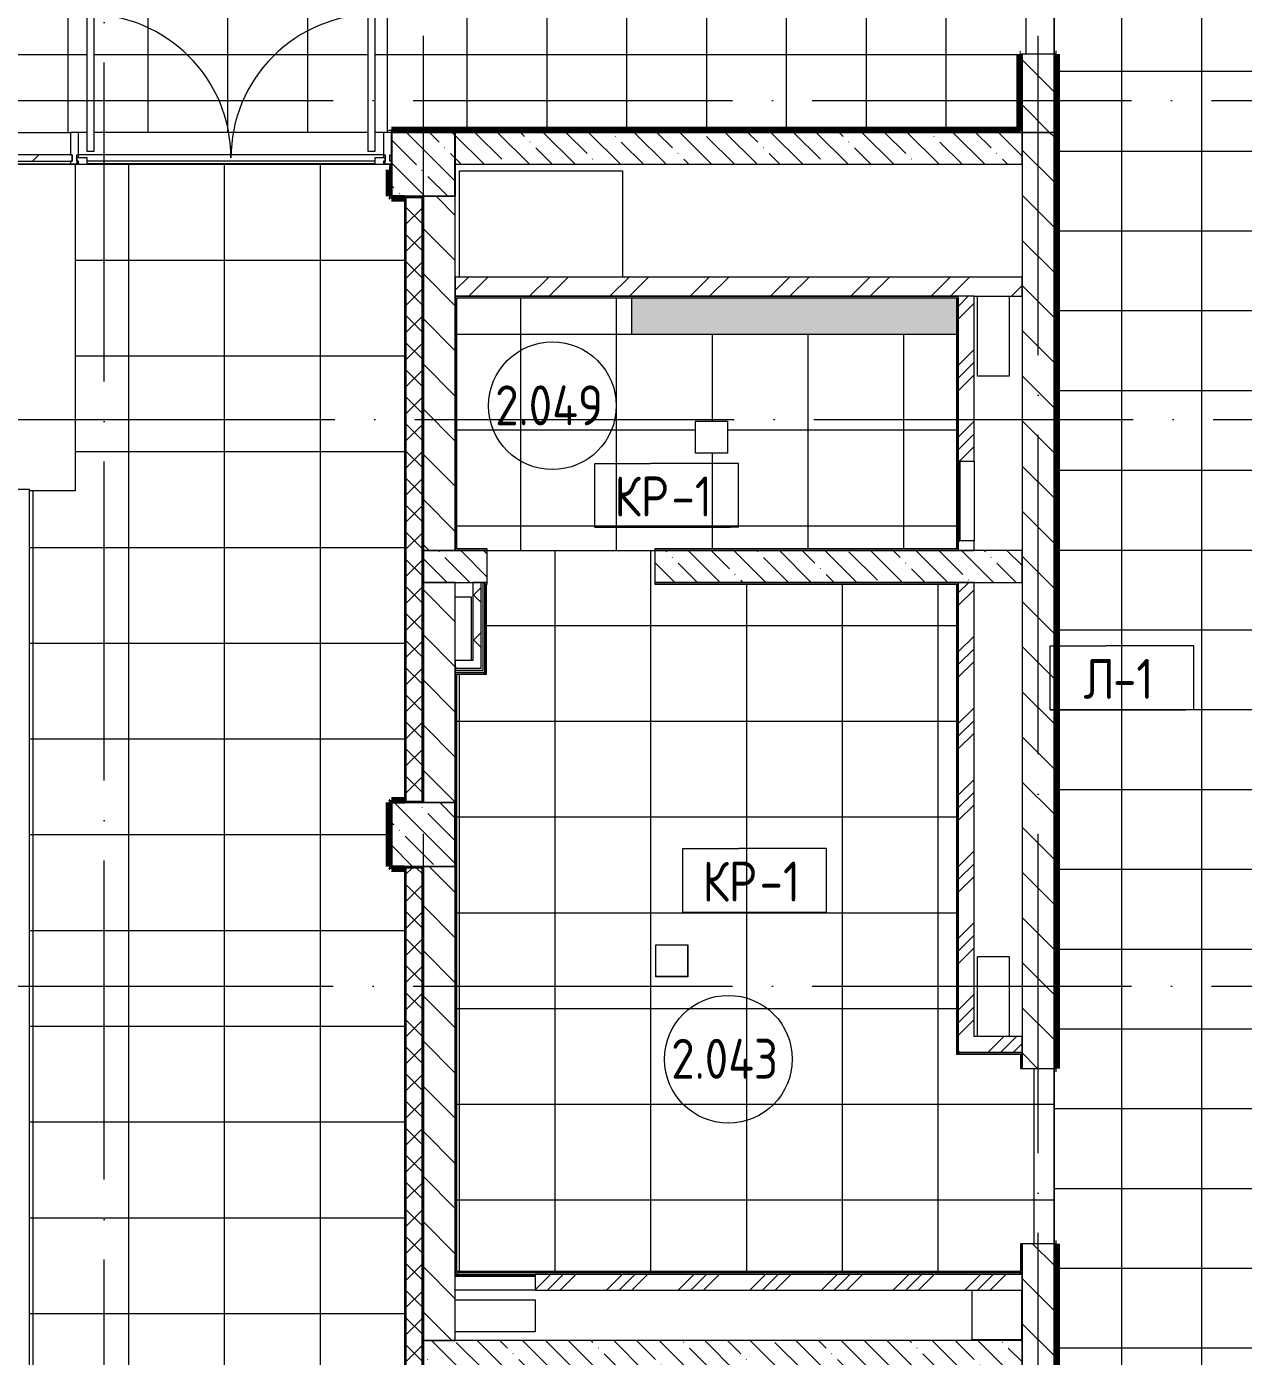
# Model space of a CAD drawing. Header units: millimetres. Extents: x 97 to 214665, y -4577 to 61202.
# Drawn here: x 191513 to 199134, y 37655 to 45988 of the extents above; entities that cross this region are included whole.
import ezdxf

# ---------------------------------------------------------------- set-up
doc = ezdxf.new("R2010")
doc.units = ezdxf.units.MM
doc.linetypes.add('ADSK_Линия сетки', pattern=[2500, 2000, -250, 0, -250])
for name, color, linetype, lineweight in [('A-AREA-____-IDEN', 2, 'Continuous', 20), ('A-DOOR-____-MCUT', 31, 'Continuous', 9), ('A-DOOR-____-OTLN', 31, 'Continuous', 9), ('A-FLOR-____-IDEN', 11, 'Continuous', 20), ('A-FLOR-____-OTLN', 192, 'Continuous', 9), ('A-FLOR-____-PATT', 8, 'Continuous', 9), ('A-GENM-____-MCUT', 13, 'Continuous', 9), ('A-GENM-____-OTLN', 13, 'Continuous', 9), ('A-GLAZ-____-MCUT', 151, 'Continuous', 9), ('A-GLAZ-____-OTLN', 151, 'Continuous', 9), ('A-GLAZ-CURT-MCUT', 52, 'Continuous', 9), ('A-GLAZ-CURT-OTLN', 52, 'Continuous', 9), ('A-GLAZ-CWMG-MCUT', 51, 'Continuous', 9), ('A-GLAZ-CWMG-OTLN', 51, 'Continuous', 9), ('A-ROOF-____-OTLN', 132, 'Continuous', 9), ('A-WALL-____-MCUT', 113, 'Continuous', 9), ('A-WALL-____-PATT', 111, 'Continuous', 9), ('A-WALL-FNSH-MCUT', 113, 'Continuous', 9), ('I-WALL-____-OTLN', 2, 'Continuous', 9), ('S-COLS-____-MCUT', 52, 'Continuous', 9), ('S-COLS-____-OTLN', 52, 'Continuous', 9), ('S-GRID-____-OTLN', 1, 'Continuous', 9)]:
    doc.layers.add(name, color=color, linetype=linetype, lineweight=lineweight)
doc.styles.add('GOST Common', font='GOST_Common.ttf', dxfattribs={"width": 0.9, "height": 250})
pattern_1 = [(135, (0, 0), (-141.42136, -141.42136), [])]
pattern_2 = [(135, (0, 0), (-142.5612, -142.5612), []), (135, (142.56, 0), (-142.5612, -142.5612), [252.016, -50.403, 3.353, -47.05])]
pattern_3 = [(45, (0, 0), (-224.5064, 224.5064), []), (45, (79.38, 0), (0, 449.0128), []), (45, (-79.38, 0), (0, 449.0128), [])]
pattern_4 = [(45, (0, 0), (-141.42136, 141.42136), []), (135, (0, 0), (-141.42136, -141.42136), [])]
pattern_5 = [(135, (57498.11, 0), (-84.85281, -84.85281), []), (225, (57498.11, 0), (84.85281, -84.85281), [])]

# ---------------------------------------------------------------- blocks, each defined once
blk = doc.blocks.new('DRS_ДПУраспашная_2Ст_Прямоугольная - Н_ДО_1420х2400h 3-40427529-О_АИ_ПП_4_200_Целиком')
at = {"layer": 'A-DOOR-____-MCUT', "color": 50, "lineweight": 13}
for p, q in [((-900, -60), (-860, -60)), ((-900, -920), (-900, -60)), ((-860, -60), (-860, -920)), ((860, -60), (900, -60)), ((860, -920), (860, -60)), ((900, -60), (900, -920)), ((-860, -920), (-900, -920)), ((900, -920), (860, -920))]:
    blk.add_line(p, q, dxfattribs=at)
at = {"layer": 'A-DOOR-____-OTLN', "color": 10, "lineweight": 5}
for centre, start, end in [((-900, -20), 270, 0), ((900, -20), 180, 270)]:
    blk.add_arc(centre, 900, start, end, dxfattribs=at)
at = {"layer": 'A-GLAZ-CURT-MCUT', "color": 90}
for p, q in [((-900, 20), (-965, 20)), ((-965, 20), (-965, -20)), ((-900, -20), (-900, 20)), ((965, 20), (900, 20)), ((900, 20), (900, -20)), ((965, -20), (965, 20)), ((-965, -20), (-900, -20)), ((900, -20), (965, -20))]:
    blk.add_line(p, q, dxfattribs=at)
blk = doc.blocks.new('Прямоугольный импост - Импост структурный с накладкой - 180мм-40427527-О_АИ_ПП_4_200_Целиком')
at = {"layer": 'A-GLAZ-CWMG-OTLN', "color": 10, "lineweight": 5}
for p, q in [((134395, 45325), (134340, 45325)), ((136155, 45325), (134435, 45325)), ((136250, 45325), (136195, 45325)), ((134340, 45165), (134340, 45185)), ((136250, 45185), (134340, 45185)), ((136250, 45185), (136250, 45165)), ((136195, 45145), (134395, 45145)), ((136195, 45128), (134395, 45128))]:
    blk.add_line(p, q, dxfattribs=at)
blk = doc.blocks.new('PNS_Панель прямоугольная1 - Нр_Стекло - 40мм-V108-О_АИ_ПП_4_200_Целиком')
at = {"layer": 'A-GLAZ-____-OTLN', "lineweight": 5}
h = blk.add_hatch(dxfattribs=at)
h.set_pattern_fill('FP_169', color=256, style=0, pattern_type=2)
h.set_pattern_definition([(45, (-133865, -45044.97), (-282.8427, 282.8427), [200, -600]), (45, (-134065, -45144.97), (-282.8427, 282.8427), [600, -200]), (45, (-133665, -45244.97), (-282.8427, 282.8427), [200, -600])])
h.paths.add_polyline_path([(-535, 0), (535, 0), (535, 40), (-535, 40)])
at = {"layer": 'A-GLAZ-____-MCUT', "color": 10, "lineweight": 5}
for p, q in [((535, 40), (-535, 40)), ((-535, 40), (-535, 0)), ((-535, 0), (535, 0)), ((535, 0), (535, 40))]:
    blk.add_line(p, q, dxfattribs=at)
at = {"layer": 'A-GLAZ-____-OTLN', "color": 10, "lineweight": 5}
blk.add_line((-535, 0), (535, 0), dxfattribs=at)
blk = doc.blocks.new('Прямоугольный импост - Импост структурный с накладкой - 180мм-39393142-О_АИ_ПП_4_200_Целиком')
at = {"layer": 'A-GLAZ-CWMG-MCUT', "color": 90}
for p, q in [((-50, 0), (-50, 17)), ((-50, 17), (0, 17)), ((-40, 0), (-50, 0)), ((-40, -40), (-40, 0)), ((0, 0), (-10, 0)), ((-10, 0), (-10, -40)), ((0, 17), (0, 0)), ((-50, -180), (-50, -40)), ((-50, -40), (-40, -40)), ((-10, -40), (0, -40)), ((0, -40), (0, -180)), ((0, -180), (-50, -180))]:
    blk.add_line(p, q, dxfattribs=at)
blk = doc.blocks.new('Прямоугольный импост - Импост структурный с накладкой - 180мм-39393040-О_АИ_ПП_4_200_Целиком')
at = {"layer": 'A-GLAZ-CWMG-MCUT', "color": 90}
for p, q in [((-25, 0), (-25, 17)), ((-25, 17), (25, 17)), ((-15, 0), (-25, 0)), ((-15, -40), (-15, 0)), ((25, 0), (15, 0)), ((15, 0), (15, -40)), ((25, 17), (25, 0)), ((-25, -180), (-25, -40)), ((-25, -40), (-15, -40)), ((15, -40), (25, -40)), ((25, -40), (25, -180)), ((25, -180), (-25, -180))]:
    blk.add_line(p, q, dxfattribs=at)
blk = doc.blocks.new('Прямоугольный импост - Импост структурный с накладкой - 180мм-39393052-О_АИ_ПП_4_200_Целиком')
at = {"layer": 'A-GLAZ-CWMG-OTLN', "color": 10, "lineweight": 5}
for p, q in [((132140, 45324.968424), (133190, 45324.968424)), ((132140, 45127.968424), (133190, 45127.968424))]:
    blk.add_line(p, q, dxfattribs=at)
blk = doc.blocks.new('ASML_АР_Отделка Люка - ВО Отделка люков_Грунтовка 0_Шпатлевка 0_Окраска 0_0-42722003-О_АИ_ПП_4_200_Целиком')
at = {"layer": 'A-GENM-____-MCUT', "color": 130, "lineweight": 25}
for p, q in [((250, 3), (-250, 3)), ((-250, 3), (-250, 0)), ((250, 0), (250, 3)), ((-250, 0), (250, 0))]:
    blk.add_line(p, q, dxfattribs=at)
blk = doc.blocks.new('0083_СОШ675_АР_R22_rvt-1-О_АИ_ПП_4_200_Целиком')
at = {"layer": 'A-FLOR-____-PATT', "lineweight": 5}
blk.add_hatch(color=221, dxfattribs=at).paths.add_polyline_path([(139840, 44058), (139840, 44288), (137805, 44288), (137805, 44058), (139350, 44058)])
at = {"layer": 'A-WALL-____-PATT', "lineweight": 5}
h = blk.add_hatch(dxfattribs=at)
h.set_pattern_fill('FP_8', color=10, style=0, pattern_type=2)
h.set_pattern_definition(pattern_1)
h.paths.add_polyline_path([(140450, 45325), (140450, 45815), (140250, 45815), (140250, 45325)])
h.paths.add_polyline_path([(140450, 48015), (140450, 48485.5), (140250, 48485.5), (140250, 48015), (140307, 48015)])
h = blk.add_hatch(dxfattribs=at)
h.set_pattern_fill('FP_31', color=10, style=0, pattern_type=2)
h.set_pattern_definition(pattern_2)
h.paths.add_polyline_path([(140250, 45125), (140250, 45325), (136700, 45325), (136700, 45125), (139340.7, 45125)])
h = blk.add_hatch(dxfattribs=at)
h.set_pattern_fill('FP_8', color=10, style=0, pattern_type=2)
h.set_pattern_definition(pattern_1)
h.paths.add_polyline_path([(140450, 33325), (140450, 33625), (140250, 33625), (140250, 33325), (140330, 33325)])
h.paths.add_polyline_path([(140250, 34725), (140450, 34725), (140450, 38360), (140250, 38360), (140250, 37498.3)])
h.paths.add_polyline_path([(140450, 39460), (140450, 45325), (140250, 45325), (140250, 39460)])
h = blk.add_hatch(dxfattribs=at)
h.set_pattern_fill('FP_8', color=10, style=0, pattern_type=2)
h.set_pattern_definition(pattern_1)
h.paths.add_polyline_path([(136700, 42705), (136700, 44925), (136500, 44925), (136500, 42705)])
h = blk.add_hatch(dxfattribs=at)
h.set_pattern_fill('FP_11', color=10, style=0, pattern_type=2)
h.set_pattern_definition([(45, (0, 0), (-251.4472, 251.4472), []), (45, (0, 381), (-251.4472, 251.4472), [])])
h.paths.add_polyline_path([(139950, 44298), (140250, 44298), (140250, 44418), (136700, 44418), (136700, 44298), (139850, 44298)])
h = blk.add_hatch(dxfattribs=at)
h.set_pattern_fill('FP_15', color=10, style=0, pattern_type=2)
h.set_pattern_definition(pattern_3)
h.paths.add_polyline_path([(139850, 42705), (139950, 42705), (139950, 42765), (139850, 42765)])
h.paths.add_polyline_path([(139850, 43265), (139950, 43265), (139950, 44298), (139850, 44298), (139850, 43281.5)])
h = blk.add_hatch(dxfattribs=at)
h.set_pattern_fill('FP_31', color=10, style=0, pattern_type=2)
h.set_pattern_definition(pattern_2)
h.paths.add_polyline_path([(140250, 42505), (140250, 42705), (137950, 42705), (137950, 42505), (139340.7, 42505)])
h.paths.add_polyline_path([(136900, 42505), (136900, 42705), (136500, 42705), (136500, 42505)])
h = blk.add_hatch(dxfattribs=at)
h.set_pattern_fill('FP_8', color=10, style=0, pattern_type=2)
h.set_pattern_definition(pattern_1)
h.paths.add_polyline_path([(136700, 37755.2), (136700, 40725), (136500, 40725), (136500, 37755.2)])
h.paths.add_polyline_path([(136500, 41125), (136700, 41125), (136700, 42505), (136500, 42505), (136500, 41835.7)])
h = blk.add_hatch(dxfattribs=at)
h.set_pattern_fill('FP_20', color=252, style=0, pattern_type=2)
h.set_pattern_definition(pattern_4)
h.paths.add_polyline_path([(136860, 41964.7), (136860, 42505), (136810, 42505), (136810, 41964.7)])
h = blk.add_hatch(dxfattribs=at)
h.set_pattern_fill('FP_15', color=10, style=0, pattern_type=2)
h.set_pattern_definition(pattern_3)
h.paths.add_polyline_path([(139950, 39660), (139950, 42505), (139850, 42505), (139850, 39660)])
h = blk.add_hatch(dxfattribs=at)
h.set_pattern_fill('FP_20', color=252, style=0, pattern_type=2)
h.set_pattern_definition(pattern_4)
h.paths.add_polyline_path([(136810, 41964.7), (136810, 42014.7), (136700, 42014.7), (136700, 41964.7)])
h = blk.add_hatch(dxfattribs=at)
h.set_pattern_fill('FP_15', color=10, style=0, pattern_type=2)
h.set_pattern_definition(pattern_3)
h.paths.add_polyline_path([(140250, 39560), (140250, 39660), (139850, 39660), (139850, 39565), (139855, 39565), (139855, 39560)])
h = blk.add_hatch(dxfattribs=at)
h.set_pattern_fill('FP_15', color=10, style=0, pattern_type=2)
h.set_pattern_definition(pattern_3)
h.paths.add_polyline_path([(137408, 38069.9), (140250, 38069.9), (140250, 38169.9), (137200, 38169.9), (137200, 38069.9)])
h = blk.add_hatch(dxfattribs=at)
h.set_pattern_fill('FP_31', color=10, style=0, pattern_type=2)
h.set_pattern_definition(pattern_2)
h.paths.add_polyline_path([(140250, 37555.2), (140250, 37755.2), (136500, 37755.2), (136500, 37555.2), (139340.7, 37555.2)])
at = {"layer": 'S-COLS-____-OTLN', "lineweight": 5}
h = blk.add_hatch(dxfattribs=at)
h.set_pattern_fill('FP_31', color=256, style=0, pattern_type=2)
h.set_pattern_definition(pattern_2)
h.paths.add_polyline_path([(136300, 44925), (136700, 44925), (136700, 45325), (136300, 45325)])
h = blk.add_hatch(dxfattribs=at)
h.set_pattern_fill('FP_31', color=256, style=0, pattern_type=2)
h.set_pattern_definition(pattern_2)
h.paths.add_polyline_path([(136300, 40725), (136700, 40725), (136700, 41125), (136300, 41125)])
at = {"layer": 'A-FLOR-____-OTLN', "color": 90}
for p, q in [((130960, 45125), (134330, 45125)), ((134395, 45125), (136195, 45125)), ((136260, 45125), (136290, 45125)), ((136726.7, 44418), (136726.7, 45084.9)), ((136726.7, 45084.9), (137746.7, 45084.9)), ((137746.7, 45084.9), (137746.7, 44418)), ((137805, 44058), (137805, 44288)), ((139970, 43798), (139970, 44298)), ((140170, 44298), (140170, 43798)), ((139840, 44058), (137805, 44058)), ((140170, 43798), (139970, 43798)), ((136700, 42415), (136800, 42415)), ((136800, 42415), (136800, 42015)), ((136800, 42015), (136700, 42015)), ((138155, 40233.5), (138155, 40035)), ((139970, 39660), (139970, 40160)), ((139970, 40160), (140170, 40160)), ((140170, 40160), (140170, 39660)), ((138155, 40035), (137957, 40035)), ((136700, 38010), (137200, 38010)), ((137200, 38010), (137200, 37810)), ((139936.7, 37759.9), (139936.7, 38069.9)), ((140246.7, 38069.9), (140246.7, 37759.9)), ((137200, 37810), (136700, 37810)), ((140246.7, 37759.9), (139936.7, 37759.9))]:
    blk.add_line(p, q, dxfattribs=at)
at = {"layer": 'A-WALL-____-MCUT', "color": 50, "lineweight": 13}
for p, q in [((140250, 45815), (140250, 45325)), ((140450, 45815), (140250, 45815)), ((140450, 45325), (140450, 45815)), ((140250, 45325), (136700, 45325)), ((136700, 45325), (136700, 45125)), ((140250, 45125), (140250, 45325)), ((140250, 45325), (140450, 45325)), ((140450, 45325), (140250, 45325)), ((140250, 45325), (140250, 39460)), ((140450, 39460), (140450, 45325)), ((136700, 45125), (140250, 45125)), ((136500, 44925), (136500, 42705)), ((136700, 42705), (136700, 44925)), ((140250, 44418), (136700, 44418)), ((136700, 44418), (136700, 44298)), ((140250, 44298), (140250, 44418)), ((136700, 44298), (139850, 44298)), ((139850, 44298), (139850, 43265)), ((139950, 44298), (140250, 44298)), ((139950, 43265), (139950, 44298)), ((139850, 43265), (139857, 43265)), ((139860, 43265), (139950, 43265)), ((139857, 42765), (139850, 42765)), ((139850, 42765), (139850, 42705)), ((139950, 42765), (139860, 42765)), ((139950, 42705), (139950, 42765)), ((136500, 42705), (136700, 42705)), ((136900, 42705), (136500, 42705)), ((136500, 42705), (136500, 42505)), ((136900, 42505), (136900, 42705)), ((140250, 42705), (137950, 42705)), ((137950, 42705), (137950, 42505)), ((139850, 42705), (139950, 42705)), ((140250, 42505), (140250, 42705)), ((136500, 42505), (136500, 41125)), ((136700, 42505), (136500, 42505)), ((136500, 42505), (136900, 42505)), ((136700, 41125), (136700, 42505)), ((136860, 42505), (136810, 42505)), ((136810, 42505), (136810, 42014.7)), ((136860, 42505), (136860, 41964.7)), ((137950, 42505), (140250, 42505)), ((139950, 42505), (139850, 42505)), ((139850, 42505), (139850, 39660)), ((139950, 39660), (139950, 42505)), ((136810, 42014.7), (136700, 42014.7)), ((136700, 42014.7), (136700, 41964.7)), ((136810, 41964.7), (136700, 41964.7)), ((136860, 41964.7), (136810, 41964.7)), ((136500, 40725), (136500, 37755.2)), ((136700, 38162.9), (136700, 40725)), ((139850, 39660), (139850, 39565)), ((140250, 39660), (139950, 39660)), ((140250, 39560), (140250, 39660)), ((139855, 39560), (140250, 39560)), ((140250, 39460), (140450, 39460)), ((140450, 38360), (140250, 38360)), ((140250, 38360), (140250, 34725)), ((140450, 34725), (140450, 38360)), ((140250, 38169.9), (137200, 38169.9)), ((137200, 38169.9), (137200, 38162.9)), ((140250, 38069.9), (140250, 38169.9)), ((136700, 37755.2), (136700, 38159.9)), ((137200, 38159.9), (137200, 38069.9)), ((137200, 38069.9), (140250, 38069.9)), ((136500, 37755.2), (136700, 37755.2)), ((140250, 37755.2), (136500, 37755.2)), ((136500, 37755.2), (136500, 37555.2)), ((140250, 37555.2), (140250, 37755.2))]:
    blk.add_line(p, q, dxfattribs=at)
at = {"layer": 'A-WALL-____-MCUT', "color": 10, "lineweight": 5}
for p, q in [((136700, 44925), (136500, 44925)), ((139950, 44298), (139850, 44298)), ((136872.5, 42505), (136872.5, 41952.2)), ((136810, 41952.2), (136700, 41952.2)), ((136860, 41952.2), (136810, 41952.2)), ((136872.5, 41952.2), (136860, 41952.2)), ((136500, 41125), (136700, 41125)), ((136700, 40725), (136500, 40725))]:
    blk.add_line(p, q, dxfattribs=at)
at = {"layer": 'A-WALL-FNSH-MCUT', "color": 90}
for p, q in [((136872.5, 42505), (136860, 42505)), ((136885, 42505), (136872.5, 42505)), ((136885, 41944.7), (136885, 42505)), ((136700, 41964.7), (136700, 41952.2)), ((136700, 41952.2), (136700, 41939.7)), ((136700, 41939.7), (136810, 41939.7)), ((136810, 41939.7), (136860, 41939.7)), ((136860, 41939.7), (136872.5, 41939.7)), ((136872.5, 41939.7), (136880, 41939.7))]:
    blk.add_line(p, q, dxfattribs=at)
at = {"layer": 'I-WALL-____-OTLN', "color": 90}
for p, q in [((139950, 43265), (139950, 42765)), ((137200, 38069.9), (136700, 38069.9))]:
    blk.add_line(p, q, dxfattribs=at)
at = {"layer": 'S-COLS-____-MCUT', "color": 130, "lineweight": 25}
for p, q in [((136700, 45325), (136300, 45325)), ((136300, 45325), (136300, 44925)), ((136700, 44925), (136700, 45325)), ((136300, 44925), (136500, 44925)), ((136500, 41125), (136300, 41125)), ((136300, 41125), (136300, 40725)), ((136700, 40725), (136700, 41125)), ((136300, 40725), (136500, 40725))]:
    blk.add_line(p, q, dxfattribs=at)
at = {"layer": 'S-COLS-____-OTLN', "color": 90}
for p, q in [((136500, 44925), (136700, 44925)), ((136700, 41125), (136500, 41125)), ((136500, 40725), (136700, 40725))]:
    blk.add_line(p, q, dxfattribs=at)
at = {"layer": 'A-GENM-____-OTLN', "color": 90, "lineweight": 9, "rotation": 90}
blk.add_blockref('ASML_АР_Отделка Люка - ВО Отделка люков_Грунтовка 0_Шпатлевка 0_Окраска 0_0-42722003-О_АИ_ПП_4_200_Целиком', (139860, 43015), dxfattribs=at)
at = {"layer": 'A-GENM-____-OTLN', "color": 90, "lineweight": 9}
blk.add_blockref('ASML_АР_Отделка Люка - ВО Отделка люков_Грунтовка 0_Шпатлевка 0_Окраска 0_0-42722003-О_АИ_ПП_4_200_Целиком', (136950, 38159.9), dxfattribs=at)
at = {"layer": 'A-GLAZ-CURT-OTLN', "color": 90, "lineweight": 9, "rotation": 180}
blk.add_blockref('DRS_ДПУраспашная_2Ст_Прямоугольная - Н_ДО_1420х2400h 3-40427529-О_АИ_ПП_4_200_Целиком', (135295, 45145), dxfattribs=at)
at = {"layer": 'A-GLAZ-CURT-OTLN', "color": 90, "lineweight": 9}
blk.add_blockref('PNS_Панель прямоугольная1 - Нр_Стекло - 40мм-V108-О_АИ_ПП_4_200_Целиком', (133765, 45145), dxfattribs=at)
at = {"layer": 'A-GLAZ-CWMG-OTLN', "color": 90, "lineweight": 9}
for name, p in [('Прямоугольный импост - Импост структурный с накладкой - 180мм-39393052-О_АИ_ПП_4_200_Целиком', (1100, 0)), ('Прямоугольный импост - Импост структурный с накладкой - 180мм-40427527-О_АИ_ПП_4_200_Целиком', (0, 0))]:
    blk.add_blockref(name, p, dxfattribs=at)
at = {"layer": 'A-GLAZ-CWMG-OTLN', "color": 90, "lineweight": 9, "extrusion": (0, 0, -1), "rotation": 180}
for name, p in [('Прямоугольный импост - Импост структурный с накладкой - 180мм-39393040-О_АИ_ПП_4_200_Целиком', (-134315, 45145)), ('Прямоугольный импост - Импост структурный с накладкой - 180мм-39393142-О_АИ_ПП_4_200_Целиком', (-136300, 45145))]:
    blk.add_blockref(name, p, dxfattribs=at)
blk = doc.blocks.new('BSC_Колонна _Прямоугольная - ПР-1_Профиль торцевой для плитки-3477160-О_АИ_ПП_4_200_Целиком')
at = {"layer": 'S-COLS-____-MCUT'}
for p, q in [((5, 5), (-5, 5)), ((-5, 5), (-5, -5)), ((5, -5), (5, 5)), ((-5, -5), (5, -5))]:
    blk.add_line(p, q, dxfattribs=at)
blk = doc.blocks.new('ADSK_Марка_Перекрытие - Типоразмер_ADSK_Марка-158127-О_АИ_ПП_4_200_Целиком')
at = {"layer": 'A-FLOR-____-IDEN'}
for p, q in [((-4.5, 4), (-1, 4)), ((-4.5, 0), (-4.5, 4)), ((4.5, 4), (-1, 4)), ((4.5, 0), (4.5, 4)), ((4.5, 0), (-4.5, 0)), ((-4.5, 0), (4, 0))]:
    blk.add_line(p, q, dxfattribs=at)
blk = doc.blocks.new('ADSK_Марка_Помещение_ОдноЗначение - Номер-159740-О_АИ_ПП_4_200_Целиком')
at = {"layer": 'A-AREA-____-IDEN'}
blk.add_circle((0, 0), 4, dxfattribs=at)

msp = doc.modelspace()

# ---------------------------------------------------------------- hatches: boundary and pattern name
at = {"layer": 'A-FLOR-____-PATT'}
h = msp.add_hatch(dxfattribs=at)
h.set_pattern_fill('FP_214', color=256, style=0, pattern_type=2)
h.set_pattern_definition([(270, (198373.1, 41707.5), (500, 3e-14), []), (0, (198373.1, 41707.5), (0, 500), [])])
h.paths.add_polyline_path([(194518.12633, 24640), (195188.114412, 24640), (195188.114412, 24655.000586), (195678.114412, 24655.000586), (195678.114412, 24640.000586), (196348.114412, 24640), (196348.114412, 24655.000586), (196838.114412, 24655.000586), (196838.788908, 24640.000586), (197508.114412, 24640.000586), (197508.114412, 24655.000586), (197948.114412, 24655.000586), (197948.114412, 24650.000586), (197958.114412, 24650.000586), (197958.114412, 24640.000586), (202533.09249, 24640), (202533.09249, 27299.999), (202548.114412, 27299.999), (202548.09249, 29799.999), (202533.09249, 29799.999), (202533.09249, 36649.999414), (202548.09249, 36649.999414), (202548.09249, 58575), (202538.09249, 58575), (202538.09249, 58573.500586), (202548.09249, 58573.500586), (202548.09249, 52424.999414), (202533.09249, 52424.999414), (202533.09249, 58560.000586), (202163.078815, 58560.000586), (202163.078815, 58565.000586), (202153.078815, 58565.000586), (202153.078815, 58575.000586), (202148.078815, 58575.787917), (202148.078815, 58760.000586), (198370.408361, 58760.000586), (198370.408361, 58575.000586), (198365.408361, 58575), (198365.152963, 58565.000586), (198355.408361, 58565.000586), (198354.655855, 58560.000586), (197963.114412, 58560.000586), (197963.114412, 51885.000586), (197948.114412, 51885.263219), (197947.59249, 51885.000586), (197747.59249, 51885.000586), (197747.59249, 50245.000586), (197963.114412, 50245.000586), (197963.114412, 48014.999414), (197948.114412, 48014.999414), (197948.114412, 45814.999414), (197963.114412, 45814.999414), (197963.114412, 39459.99902), (197948.114412, 39459.99902), (197948.114412, 38359.99902), (197963.114412, 38359.99902), (197963.114412, 34724.967838), (197948.114412, 34724.967838), (197948.114412, 33624.967838), (197963.114412, 33624.967838), (197963.114412, 31934.999414), (197748.114412, 31934.999414), (197748.114412, 30434.999414), (197963.114412, 30434.23311), (197963.114412, 27425.000586), (197958.114412, 27425), (197958.114412, 27415.000586), (197948.114412, 27415.000586), (197948.114412, 27410.000586), (194388.114412, 27410.000586), (194388.114412, 27105.119334), (194383.114412, 27105.119334), (194382.200661, 27095.11992), (194373.114412, 27095.11992), (194372.049597, 27090.11992), (194213.09249, 27090.11992), (194213.09249, 27095.11992), (194198.114412, 27094.999414), (194198.114412, 24894.999414), (194213.09249, 24894.999414), (194213.09249, 24655.000586), (194518.114412, 24655.000586), (194518.114412, 24640.000586)])
h.paths.add_polyline_path([(202548.09249, 24640.000586), (202548.113444, 24640.000586), (202548.09249, 24640.013272)])
h.paths.add_polyline_path([(202548.09249, 30925), (202548.114412, 30925), (202548.09249, 31024.996602)])
h.paths.add_polyline_path([(202548.09249, 39149.999414), (202533.09249, 39149.999414), (202533.09249, 45574.999), (202548.09249, 45574.999), (202548.09249, 40024.96086)])
h.paths.add_polyline_path([(202538.09249, 46824.999), (202533.09249, 46824.999), (202533.09249, 49924.999414), (202548.09249, 49924.999414), (202548.09249, 46824.999)])
h = msp.add_hatch(dxfattribs=at)
h.set_pattern_fill('FP_210', color=256, style=0, pattern_type=2)
h.set_pattern_definition([(270, (182273.14, 45312.5), (500, 3e-14), []), (0, (182273.14, 45312.5), (0, 500), [])])
h.paths.add_polyline_path([(173646.311817, 35775), (175093.714412, 35775), (175093.714412, 35790), (175873.138924, 35790), (175873.138924, 36424.940333), (175878.138924, 36424.940333), (175878.138924, 36434.940333), (175888.138924, 36434.940333), (175888.138924, 36439.940333), (176183.114412, 36439.940333), (176183.114412, 45325), (176188.114412, 45325.898819), (176188.114412, 45335), (176198.114412, 45335), (176198.139735, 45340), (176598.103451, 45340), (176598.114412, 45325), (181948.103451, 45325), (181948.103451, 45340), (182458.09249, 45340), (182458.09249, 45325), (187948.09249, 45325), (187948.09249, 45340), (188458.114412, 45340), (188458.114412, 45325), (191893.114412, 45325), (191893.114412, 46064.957463), (191933.114412, 46064.957463), (191933.114412, 45325), (193653.09249, 45325), (193653.09249, 46064.957463), (193693.09249, 46064.957463), (193693.09249, 45325), (193798.114412, 45325.275327), (193798.114412, 45340), (197733.114412, 45340), (197733.114412, 45814.999414), (197948.114412, 45814.999414), (197948.114412, 48014.999414), (197733.114412, 48014.999414), (197733.114412, 48470.500586), (196478.114412, 48470.500586), (196478.114412, 48485.500586), (195808.114412, 48485.500586), (195808.114412, 48470.500586), (195298.114412, 48470.500586), (195298.114412, 48485.500586), (194628.114412, 48485.500586), (194628.114412, 48470.500586), (193998.09249, 48470.500586), (193998.09249, 48475.500586), (193988.09249, 48475.500586), (193988.09249, 48485.500586), (193983.09249, 48485.857717), (193983.09249, 49032.499414), (191600.496297, 49032.499414), (191600.496297, 49047.499414), (191575.496297, 49047.499414), (191575.496297, 49247.499414), (190525.496297, 49247.499414), (190525.496297, 49047.499414), (190500.496297, 49047.499414), (190500.496297, 49032.499414), (188812.239102, 49032.499414), (188812.239102, 49047.499414), (187712.239102, 49047.499414), (187712.239102, 49032.499414), (186648.093662, 49032.499414), (186648.093662, 49247.499414), (185548.093662, 49247.499414), (185548.093662, 49032.499414), (184419.093076, 49032.499414), (184418.483784, 49037.499414), (184409.093076, 49037.499414), (184409.093076, 49047.499414), (184404.093076, 49047.512953), (184404.093076, 54755.000586), (184068.859452, 54755.000586), (184068.859452, 54770.000586), (182968.859452, 54770.000586), (182968.859452, 54755.000586), (181663.113916, 54755.000586), (181663.113916, 54665.000586), (181648.113916, 54665.000586), (181648.113916, 53565.000586), (181663.113916, 53565.000586), (181663.113916, 51889.999414), (181848.09249, 51889.999414), (181848.09249, 51884.999414), (181858.09249, 51884.999414), (181858.09249, 51874.999414), (181863.09249, 51874.999414), (181863.09249, 51475), (181858.09249, 51474.999414), (181858.09249, 51464.999414), (181848.09249, 51464.999414), (181848.09249, 51459.999414), (181663.113916, 51459.999414), (181663.113916, 49050.000586), (181658.113916, 49049.99156), (181658.113916, 49040.000586), (181648.113916, 49040.000586), (181648.113916, 49035.000586), (178105.383412, 49035.000586), (178105.383412, 49030.000586), (177603.733412, 49030.000586), (177603.733412, 49035.000586), (171833.536259, 49035.000586), (171833.536259, 49050.000586), (171758.536259, 49050.000586), (171758.536259, 49250.000586), (171488.114412, 49250.000586), (171488.114412, 49050.000586), (171348.09249, 49050.000586), (171348.114412, 45739.999414), (171748.09249, 45739.999414), (171748.123972, 45734.999414), (171758.09249, 45734.999414), (171758.09249, 45724.999414), (171763.09249, 45724.999414), (171763.09249, 45324.97645), (171758.09249, 45324.97637), (171758.09249, 45314.97637), (171748.09249, 45314.97637), (171748.09249, 45309.97637), (171348.09249, 45309.97637), (171348.114412, 40185), (171758.09249, 40185), (171758.09249, 39764.999414), (171348.09249, 39764.999414), (171348.114412, 35990), (171748.138924, 35990), (171748.138924, 35985), (171758.138924, 35985), (171758.138924, 35975), (171763.138924, 35974.274211), (171763.138924, 35790), (172993.714412, 35790), (172993.714412, 35775)])
h.paths.add_polyline_path([(170883.114412, 35790), (170883.114412, 35974.999414), (170888.114412, 35975), (170888.114412, 35985), (170898.114412, 35985), (170898.114412, 35990), (171298.114412, 35990), (171298.114412, 39764.999414), (170888.114412, 39764.999414), (170888.114412, 40185), (171298.114412, 40185), (171298.114412, 45309.97637), (170898.114412, 45309.97637), (170898.114412, 45314.97637), (170888.114412, 45314.97637), (170888.114412, 45324.97637), (170883.114412, 45324.999414), (170883.114412, 45724.999414), (170888.114412, 45724.999414), (170888.114412, 45734.999414), (170898.114412, 45734.999414), (170898.114412, 45739.999414), (171298.114412, 45739.999414), (171298.114412, 49050.000586), (170733.536259, 49050.000586), (170733.536259, 49035.000586), (166613.16026, 49035.000586), (166613.16026, 48224.999414), (166598.16026, 48224.999414), (166598.16026, 46024.999414), (166613.16026, 46024.999414), (166613.16026, 39775), (166608.16026, 39775), (166608.16026, 39765), (166598.16026, 39765), (166598.114412, 39760), (166533.16026, 39760), (166533.16026, 39615), (166318.16026, 39615), (166318.16026, 36915), (166533.16026, 36915), (166533.16026, 36760.075144), (168088.114998, 36760.075144), (168088.114998, 36755.075144), (168098.114998, 36755.075144), (168098.114998, 36745.075144), (168103.114998, 36744.930445), (168103.114998, 35790), (169780.898969, 35790)])
h = msp.add_hatch(dxfattribs=at)
h.set_pattern_fill('FP_190', color=256, style=0, pattern_type=2)
h.set_pattern_definition([(0, (192753.1, 36724), (0, 600), []), (90, (192753.1, 36724), (-600, 4e-14), [])])
h.paths.add_polyline_path([(191818.09249, 28323.999414), (193783.09249, 28323.999414), (193783.09249, 28540.000586), (193865.115412, 28540.000586), (193865.115412, 32310.000586), (193798.09249, 32310.000586), (193798.09249, 32315.000586), (193788.09249, 32315.000586), (193788.09249, 32325), (193783.09249, 32325), (193783.09249, 32725), (193788.09249, 32725.000586), (193788.09249, 32735.000586), (193798.09249, 32735.000586), (193798.09249, 32740.000586), (193880.115412, 32740.000586), (193880.115412, 36510.000586), (193798.09249, 36510.531535), (193798.09249, 36515.000586), (193788.09249, 36515.000586), (193788.09249, 36525.000586), (193783.09249, 36525), (193783.09249, 36925), (193788.09249, 36925.000586), (193788.09249, 36935.000586), (193798.09249, 36935.000586), (193798.09249, 36940.000586), (193880.115412, 36940.000586), (193880.115412, 40710.000586), (193798.09249, 40710.000586), (193798.09249, 40715.000586), (193788.09249, 40715.000586), (193788.09249, 40725), (193783.09249, 40725), (193783.09249, 41125), (193788.09249, 41125.000586), (193788.09249, 41135.000586), (193798.09249, 41135.000586), (193798.09249, 41140.000586), (193880.114412, 41140.000586), (193880.114412, 44910.032748), (193798.069569, 44910.032748), (193798.069569, 44915.032748), (193788.069569, 44915.032748), (193788.069569, 44925.032748), (193783.069569, 44926.016524), (193783.069569, 45090.96901), (193788.069569, 45090.96901), (193788.069569, 45123.968424), (191818.09249, 45123.968424), (191818.09249, 43079), (191528.026458, 43079), (191527.093602, 30380.00157), (191518.026458, 30380.00157), (191518.026458, 30369.000984), (191818.09249, 30369.000984), (191818.09249, 28823.541159)])
h.paths.add_polyline_path([(193939.729272, 28525), (193998.09249, 28525), (193998.09249, 28535.000586), (193939.115412, 28535.000586), (193939.118401, 28525)])
h.paths.add_polyline_path([(193998.114412, 32315.000586), (193998.114412, 32323.999414), (193939.115412, 32323.999414), (193939.729272, 32315.000586), (193988.115412, 32315.000586)])
h.paths.add_polyline_path([(193998.114412, 36925), (193998.114412, 36935.000586), (193939.115412, 36935.000586), (193939.729272, 36925), (193988.115412, 36925)])
h.paths.add_polyline_path([(193998.114412, 40715.000586), (193998.114412, 40723.999414), (193939.115412, 40723.999414), (193939.729272, 40715.000586), (193988.115412, 40715.000586)])
h.paths.add_polyline_path([(193939.729272, 41125), (193998.114412, 41125), (193998.114412, 41135.000586), (193939.114412, 41135.000586), (193939.11787, 41125)])
h.paths.add_polyline_path([(193998.114412, 44915.032748), (193998.114412, 44923.999414), (193939.114412, 44923.999414), (193939.729272, 44915.032748), (193988.114412, 44915.032748)])
h.paths.add_polyline_path([(193798.069569, 44925.032748), (193798.09249, 44925.05567), (193798.069569, 45090.96901)])
h = msp.add_hatch(dxfattribs=at)
h.set_pattern_fill('FP_184', color=256, style=0, pattern_type=2)
h.set_pattern_definition([(90, (195808.1, 43460), (-600, 4e-14), []), (180, (195808.1, 43460), (-7e-14, -600), [])])
h.paths.add_polyline_path([(194906.082484, 42704.999414), (195448.114412, 42705.000586), (195448.114412, 42715.001172), (197338.114412, 42715.001172), (197338.114412, 44057.999414), (195303.08755, 44057.999414), (195303.08755, 44288), (194208.114412, 44288), (194208.114412, 42715.001172), (194398.114412, 42715.001172), (194398.114412, 42705.001172)])
h.paths.add_polyline_path([(197348.112321, 42705.000586), (197348.10967, 42705.001172), (197338.114412, 42705.000586)])
h.paths.add_polyline_path([(195903.114412, 43315), (195703.114412, 43315), (195703.114412, 43515), (195903.114412, 43515)])
h = msp.add_hatch(dxfattribs=at)
h.set_pattern_fill('FP_177', color=256, style=0, pattern_type=2)
h.set_pattern_definition([(0, (196023.1, 39835), (0, 600), []), (90, (196023.1, 39835), (-600, 4e-14), [])])
h.paths.add_polyline_path([(194213.751967, 38189.948827), (197738.114412, 38189.948827), (197738.114412, 38359.99902), (197948.114412, 38359.99902), (197948.114412, 39459.99902), (197738.114412, 39459.99902), (197738.114412, 39549.999606), (197338.114412, 39549.999606), (197338.114412, 42495.001172), (195448.114412, 42495.001172), (195447.78209, 42704.999414), (194398.114412, 42704.999414), (194397.849068, 42495.001172), (194393.114412, 42495.001172), (194393.114412, 41929.729234), (194208.114412, 41929.729234), (194208.114412, 38189.948827), (194211.605451, 38189.948827)])
h.paths.add_polyline_path([(195655.131714, 40033.487673), (195455.131714, 40033.487673), (195455.131714, 40233.487673), (195655.131714, 40233.487673)])
at = {"layer": 'A-WALL-____-PATT'}
h = msp.add_hatch(color=7, dxfattribs=at)
h.paths.add_polyline_path([(197958.114412, 40924.96901), (197958.114412, 45814.999414), (197948.114412, 45814.999414), (197948.114412, 40924.96901)])
h.paths.add_polyline_path([(197958.114412, 48014.999414), (197958.114412, 50045.000586), (197948.114412, 50045.000586), (197948.114412, 48014.999414)])
h = msp.add_hatch(color=7, dxfattribs=at)
h.paths.add_polyline_path([(197748.114412, 45325), (197748.114412, 45814.999414), (197738.114412, 45814.999414), (197738.114412, 45325)])
h.paths.add_polyline_path([(197748.114412, 48014.999414), (197748.114412, 48475.500586), (197738.114412, 48475.500586), (197738.114412, 48014.999414)])
h = msp.add_hatch(color=7, dxfattribs=at)
h.paths.add_polyline_path([(196838.788908, 45325), (197738.114412, 45325), (197738.114412, 45335), (193798.114412, 45335), (193798.114412, 45325), (194906.082484, 45325)])
h.paths.add_polyline_path([(188458.114412, 45325), (188458.114412, 45335), (187948.09249, 45335), (187948.09249, 45325), (188448.09249, 45325)])
h.paths.add_polyline_path([(182448.09249, 45325), (182458.09249, 45325), (182458.09249, 45335), (181948.103451, 45335), (181948.103451, 45325), (182343.490726, 45325)])
h.paths.add_polyline_path([(176188.114412, 45325), (176598.103451, 45325), (176598.103451, 45335), (176188.114412, 45335)])
for points in [[(193798.069569, 44925.032748), (193798.069569, 45124.96901), (193788.069569, 45124.96901), (193788.069569, 44925.032748)], [(193880.114412, 44915.032748), (193939.114412, 44915.032748), (193939.114412, 44925.032748), (193788.069569, 44925.032748), (193788.069569, 44915.032748)], [(194906.082484, 44288), (197338.114412, 44288), (197338.114412, 44298), (194198.114412, 44298), (194198.114412, 44288), (194208.114412, 44288)], [(194208.114412, 42705.001172), (194208.114412, 44288), (194198.114412, 44288), (194198.114412, 42705.001172)], [(197338.114412, 42715.001172), (197348.114412, 42715.001172), (197348.114412, 44298), (197338.114412, 44298), (197338.114412, 43281.458525)], [(194393.114412, 41939.729234), (194393.114412, 42505.001172), (194383.114412, 42505.001172), (194383.204458, 41944.729234), (194388.114412, 41944.729234), (194388.114412, 41939.729234)], [(197348.114412, 39549.999606), (197348.114412, 39554.999606), (197343.114412, 39554.999606), (197343.114412, 39564.999606), (197348.114412, 39564.999606), (197348.114412, 42505.001172), (197338.114412, 42505.001172), (197338.114412, 39549.999606), (197343.114412, 39549.999606)], [(194208.114412, 38169.948827), (194208.114412, 41939.729234), (194198.114412, 41939.729234), (194198.114412, 38169.948827)], [(194378.114412, 41929.729234), (194393.114412, 41929.729234), (194393.114412, 41939.729234), (194388.114412, 41939.729234), (194388.114412, 41934.729234), (194378.114412, 41934.729234), (194378.114412, 41939.729234), (194208.114412, 41939.729234), (194208.114412, 41929.729234)], [(193939.114412, 41125.000586), (193939.114412, 41135.000586), (193788.09249, 41135.000586), (193788.09249, 41125.000586), (193798.09249, 41125.000586)], [(193798.09249, 40725.000586), (193798.09249, 41125.000586), (193788.09249, 41125.000586), (193788.09249, 40725.000586)], [(193880.115412, 40715.000586), (193939.115412, 40715.000586), (193939.115412, 40725.000586), (193788.09249, 40725.000586), (193788.09249, 40715.000586)], [(197353.114412, 39549.999606), (197738.114412, 39549.999606), (197738.114412, 39559.999606), (197353.114412, 39559.999606), (197353.114412, 39554.999606), (197348.114412, 39554.999606), (197348.114412, 39549.999606)], [(197748.114412, 38169.948827), (197748.114412, 38179.948827), (194208.114412, 38179.948827), (194208.114412, 38169.948827), (197738.114412, 38169.948827)]]:
    msp.add_hatch(color=7, dxfattribs=at).paths.add_polyline_path(points)
at = {"layer": 'A-WALL-____-PATT', "lineweight": 5}
for points in [[(193880.114412, 41135.000586), (193888.114412, 41135.000586), (193888.114412, 44915.032748), (193880.114412, 44915.032748), (193880.114412, 41835.666789)], [(193880.115412, 36935.000586), (193888.115412, 36935.000586), (193888.115412, 40715.000586), (193880.115412, 40715.000586), (193880.115412, 37498.291579)]]:
    msp.add_hatch(color=7, dxfattribs=at).paths.add_polyline_path(points)
at = {"layer": 'A-WALL-____-PATT'}
h = msp.add_hatch(dxfattribs=at)
h.set_pattern_fill('FP_7', style=0, pattern_type=2)
h.set_pattern_definition(pattern_5)
h.paths.add_polyline_path([(193939.114412, 41135.000586), (193988.114412, 41135.000586), (193988.114412, 44915.032748), (193888.114412, 44915.032748), (193888.114412, 41135.000586)])
h = msp.add_hatch(color=7, dxfattribs=at)
h.paths.add_polyline_path([(197348.114412, 42705.001172), (197348.114412, 42715.001172), (195448.114412, 42715.001172), (195448.114412, 42705.001172), (196838.788908, 42705.001172)])
h.paths.add_polyline_path([(194398.114412, 42705.001172), (194398.114412, 42715.001172), (194208.114412, 42715.001172), (194208.114412, 42705.001172)])
h = msp.add_hatch(color=7, dxfattribs=at)
h.paths.add_polyline_path([(195448.114412, 42495.001172), (197338.114412, 42495.001172), (197338.114412, 42505.001172), (195448.114412, 42505.001172)])
h.paths.add_polyline_path([(194398.114412, 42495.001172), (194398.114412, 42505.001172), (194393.114412, 42505.001172), (194393.114412, 42495.001172)])
h = msp.add_hatch(color=7, dxfattribs=at)
h.paths.add_polyline_path([(197948.114412, 32134.967838), (197958.114412, 32134.967838), (197958.114412, 33624.967838), (197948.114412, 33624.967838), (197948.114412, 32334.967838)])
h.paths.add_polyline_path([(197958.114412, 34724.967838), (197958.114412, 38359.99902), (197948.114412, 38359.99902), (197948.114412, 34724.967838)])
h.paths.add_polyline_path([(197948.114412, 39459.99902), (197958.114412, 39459.99902), (197958.114412, 40924.96901), (197948.114412, 40924.96901), (197948.114412, 40389.875052)])
h = msp.add_hatch(dxfattribs=at)
h.set_pattern_fill('FP_7', style=0, pattern_type=2)
h.set_pattern_definition(pattern_5)
h.paths.add_polyline_path([(193939.115412, 36935.000586), (193988.115412, 36935.000586), (193988.115412, 40715.000586), (193888.115412, 40715.000586), (193888.115412, 36935.000586)])
h = msp.add_hatch(color=7, dxfattribs=at)
h.paths.add_polyline_path([(197748.114412, 38179.948827), (197748.114412, 38359.99902), (197738.114412, 38359.99902), (197738.114412, 38179.948827)])
h.paths.add_polyline_path([(197748.114412, 39459.99902), (197748.114412, 39559.999606), (197738.114412, 39559.999606), (197738.114412, 39459.99902)])

# ---------------------------------------------------------------- linework, layer by layer
at = {"layer": 'A-FLOR-____-OTLN'}
for p, q in [((197948.114412, 45814.999414), (197948.114412, 48014.999414)), ((197948.114412, 48014.999414), (197948.114412, 45814.999414)), ((193788.069569, 45123.968424), (191818.09249, 45123.968424)), ((191818.09249, 45123.968424), (191818.09249, 43079)), ((193998.114412, 44923.999414), (193939.729272, 44923.999414)), ((195703.114412, 43315), (195703.114412, 43515)), ((195703.114412, 43515), (195903.114412, 43515)), ((195903.114412, 43515), (195903.114412, 43315)), ((195903.114412, 43315), (195703.114412, 43315)), ((191818.09249, 43079), (191528.026458, 43079)), ((194398.114412, 42704.999414), (195448.114412, 42704.999414)), ((193998.181795, 40723.999414), (193939.729272, 40723.999414)), ((195455.131714, 40033.487673), (195455.131714, 40233.487673)), ((195455.131714, 40233.487673), (195655.131714, 40233.487673)), ((195655.131714, 40233.487673), (195655.131714, 40033.487673)), ((195655.131714, 40033.487673), (195455.131714, 40033.487673)), ((197948.114412, 38359.99902), (197948.114412, 39459.99902)), ((197948.114412, 39459.99902), (197948.114412, 38359.99902))]:
    msp.add_line(p, q, dxfattribs=at)
at = {"layer": 'A-ROOF-____-OTLN'}
for p, q in [((181608.114916, 43090.000586), (191528.026458, 43090.000586)), ((191528.026458, 43090.000586), (191528.026458, 30380.00157))]:
    msp.add_line(p, q, dxfattribs=at)
at = {"layer": 'A-WALL-____-MCUT', "color": 7}
for p, q in [((197738.114412, 45814.999414), (197738.114412, 45335)), ((197748.114412, 45814.999414), (197738.114412, 45814.999414)), ((197748.114412, 45325), (197748.114412, 45814.999414)), ((197958.114412, 45814.999414), (197948.114412, 45814.999414)), ((197948.114412, 45814.999414), (197948.114412, 39459.99902)), ((197958.114412, 39459.99902), (197958.114412, 45814.999414)), ((197738.114412, 45335), (193798.114412, 45335)), ((193798.114412, 45335), (193798.114412, 45325)), ((193798.114412, 45325), (197748.114412, 45325)), ((193788.069569, 45124.96901), (193788.069569, 44915.032748)), ((193798.069569, 45124.96901), (193788.069569, 45124.96901)), ((193798.069569, 44925.032748), (193798.069569, 45124.96901)), ((193998.114412, 44915.032748), (193788.069569, 44915.032748)), ((193939.114412, 44925.032748), (193798.069569, 44925.032748)), ((193939.114412, 44915.032748), (193939.114412, 44925.032748)), ((193998.114412, 41135.000586), (193998.114412, 44915.032748)), ((193788.09249, 41135.000586), (193998.114412, 41135.000586)), ((193788.09249, 41135.000586), (193788.09249, 40715.000586)), ((193798.09249, 40725.000586), (193798.09249, 41125.000586)), ((193798.09249, 41125.000586), (193939.114412, 41125.000586)), ((193939.114412, 41125.000586), (193939.114412, 41135.000586)), ((193998.115412, 40715.000586), (193788.09249, 40715.000586)), ((193939.115412, 40725.000586), (193798.09249, 40725.000586)), ((193939.115412, 40715.000586), (193939.115412, 40725.000586)), ((193998.115412, 36935.000586), (193998.115412, 40715.000586)), ((197948.114412, 39459.99902), (197958.114412, 39459.99902)), ((197958.114412, 38359.99902), (197948.114412, 38359.99902)), ((197948.114412, 38359.99902), (197948.114412, 34724.967838)), ((197958.114412, 34724.967838), (197958.114412, 38359.99902))]:
    msp.add_line(p, q, dxfattribs=at)
at = {"layer": 'A-WALL-____-MCUT'}
for p, q in [((193888.114412, 44915.032748), (193888.114412, 41135.000586)), ((193988.114412, 44915.032748), (193988.114412, 41135.000586)), ((193888.115412, 40715.000586), (193888.115412, 36935.000586)), ((193988.115412, 40715.000586), (193988.115412, 36935.000586)), ((194208.114412, 38179.948827), (194208.114412, 38169.948827)), ((197738.114412, 38179.948827), (197748.114412, 38179.948827))]:
    msp.add_line(p, q, dxfattribs=at)
at = {"layer": 'A-WALL-FNSH-MCUT', "color": 7}
for p, q in [((193880.114412, 44915.032748), (193880.114412, 41135.000586)), ((197348.114412, 44298), (194198.114412, 44298)), ((194198.114412, 44298), (194198.114412, 42705.001172)), ((194208.114412, 44288), (197338.114412, 44288)), ((194208.114412, 42715.001172), (194208.114412, 44288)), ((197338.114412, 44288), (197338.114412, 42715.001172)), ((197348.114412, 42705.001172), (197348.114412, 44298)), ((194198.114412, 42705.001172), (194398.114412, 42705.001172)), ((194398.114412, 42715.001172), (194208.114412, 42715.001172)), ((194398.114412, 42705.001172), (194398.114412, 42715.001172)), ((197338.114412, 42715.001172), (195448.114412, 42715.001172)), ((195448.114412, 42715.001172), (195448.114412, 42705.001172)), ((195448.114412, 42705.001172), (197348.114412, 42705.001172)), ((194398.114412, 42505.001172), (194383.114412, 42505.001172)), ((194383.114412, 42505.001172), (194383.114412, 41944.729234)), ((194398.114412, 42495.001172), (194398.114412, 42505.001172)), ((197348.114412, 42505.001172), (195448.114412, 42505.001172)), ((195448.114412, 42505.001172), (195448.114412, 42495.001172)), ((197348.114412, 39564.999606), (197348.114412, 42505.001172)), ((194393.114412, 42495.001172), (194398.114412, 42495.001172)), ((194393.114412, 41929.729234), (194393.114412, 42495.001172)), ((195448.114412, 42495.001172), (197338.114412, 42495.001172)), ((197338.114412, 42495.001172), (197338.114412, 39549.999606)), ((194198.114412, 41939.729234), (194198.114412, 38169.948827)), ((194378.114412, 41939.729234), (194198.114412, 41939.729234)), ((194208.114412, 38189.948827), (194208.114412, 41929.729234)), ((194208.114412, 41929.729234), (194393.114412, 41929.729234)), ((193880.115412, 40715.000586), (193880.115412, 36935.000586)), ((197338.114412, 39549.999606), (197738.114412, 39549.999606)), ((197748.114412, 39559.999606), (197353.114412, 39559.999606)), ((197738.114412, 39549.999606), (197738.114412, 39459.99902)), ((197748.114412, 39459.99902), (197748.114412, 39559.999606)), ((197738.114412, 39459.99902), (197748.114412, 39459.99902)), ((197738.114412, 38359.99902), (197738.114412, 38189.948827)), ((197748.114412, 38359.99902), (197738.114412, 38359.99902)), ((197748.114412, 38169.948827), (197748.114412, 38359.99902)), ((194198.114412, 38169.948827), (197748.114412, 38169.948827))]:
    msp.add_line(p, q, dxfattribs=at)
at = {"layer": 'I-WALL-____-OTLN', "color": 5, "lineweight": 90}
for p, q in [((197733.114412, 45340), (197733.114412, 45814.999414)), ((197738.114412, 45814.999414), (197733.114412, 45814.999414)), ((197963.114412, 45814.999414), (197958.114412, 45814.999414)), ((197963.114412, 45814.999414), (197963.114412, 39459.99902)), ((193798.114412, 45340), (197733.114412, 45340)), ((193798.114412, 45340), (193798.114412, 45335)), ((197958.114412, 40924.96901), (197963.114412, 40924.96901)), ((197958.114412, 39459.99902), (197963.114412, 39459.99902)), ((197963.114412, 38359.99902), (197958.114412, 38359.99902)), ((197963.114412, 38359.99902), (197963.114412, 34724.967838))]:
    msp.add_line(p, q, dxfattribs=at)
at = {"layer": 'I-WALL-____-OTLN', "color": 1, "lineweight": 90}
for p, q in [((193783.069569, 44925.032748), (193783.069569, 45090.96901)), ((193788.069569, 45090.96901), (193783.069569, 45090.96901)), ((193783.069569, 44925.032748), (193788.069569, 44925.032748)), ((193798.069569, 44915.032748), (193798.069569, 44910.032748)), ((193880.114412, 44910.032748), (193798.069569, 44910.032748)), ((193783.09249, 40725.000586), (193783.09249, 41125.000586)), ((193788.09249, 41125.000586), (193783.09249, 41125.000586)), ((193798.09249, 41140.000586), (193880.114412, 41140.000586)), ((193798.09249, 41140.000586), (193798.09249, 41135.000586)), ((193783.09249, 40725.000586), (193788.09249, 40725.000586)), ((193798.09249, 40715.000586), (193798.09249, 40710.000586)), ((193880.115412, 40710.000586), (193798.09249, 40710.000586))]:
    msp.add_line(p, q, dxfattribs=at)
at = {"layer": 'I-WALL-____-OTLN'}
for p, q in [((194208.114412, 38189.948827), (197738.114412, 38189.948827)), ((194208.114412, 38189.948827), (194208.114412, 38179.948827)), ((197738.114412, 38179.948827), (194208.114412, 38179.948827)), ((197738.114412, 38179.948827), (197738.114412, 38189.948827))]:
    msp.add_line(p, q, dxfattribs=at)
at = {"layer": 'S-GRID-____-OTLN', "linetype": 'ADSK_Линия сетки'}
for p, q in [((191998.115542, -3738.839947), (191998.115542, 61202.00513)), ((193998.115412, -3572.657751), (193998.115412, 61202.00513)), ((197848.115412, -3572.657751), (197848.115412, 61202.00513)), ((53928.563196, 45525.000586), (213846.668489, 45525.000586)), ((53939.102261, 43525.000586), (213846.668489, 43525.000586)), ((53928.563196, 39975.000586), (213846.668489, 39975.000586))]:
    msp.add_line(p, q, dxfattribs=at)

# ---------------------------------------------------------------- block references
at = {"color": 250, "lineweight": 5}
msp.add_blockref('0083_СОШ675_АР_R22_rvt-1-О_АИ_ПП_4_200_Целиком', (57498.114412, 0), dxfattribs=at)
at = {"layer": 'A-AREA-____-IDEN', "xscale": 99.99999999999993, "yscale": 99.99999999999993, "zscale": 99.99999999999993}
for p in [(194806.162005, 43611.777123), (195908.752153, 39517.404191)]:
    msp.add_blockref('ADSK_Марка_Помещение_ОдноЗначение - Номер-159740-О_АИ_ПП_4_200_Целиком', p, dxfattribs=at)
at = {"layer": 'A-FLOR-____-IDEN', "xscale": 99.99999999999993, "yscale": 99.99999999999993, "zscale": 99.99999999999993}
for p in [(195521.202797, 42850.727742), (198373.114412, 41707.5), (196073.114412, 40437.473827)]:
    msp.add_blockref('ADSK_Марка_Перекрытие - Типоразмер_ADSK_Марка-158127-О_АИ_ПП_4_200_Целиком', p, dxfattribs=at)
at = {"layer": 'S-COLS-____-OTLN'}
for p in [(194383.114412, 41939.729234), (197348.114412, 39559.999606)]:
    msp.add_blockref('BSC_Колонна _Прямоугольная - ПР-1_Профиль торцевой для плитки-3477160-О_АИ_ПП_4_200_Целиком', p, dxfattribs=at)

# ---------------------------------------------------------------- texts
at = {"layer": 'A-AREA-____-IDEN', "lineweight": 9, "char_height": 250, "width": 880.252875, "attachment_point": 1, "style": 'GOST Common'}
for s, insert in [('2.049', (194447.954747, 43739.502195)), ('2.043', (195550.544895, 39645.129262))]:
    msp.add_mtext(s, dxfattribs=dict(at, insert=insert))
at = {"layer": 'A-FLOR-____-IDEN', "lineweight": 9, "char_height": 250, "attachment_point": 1, "style": 'GOST Common'}
for s, insert, width in [('КР', (195195.121951, 43168.565316), 432.91125), ('-1', (195552.309451, 43168.565316), 331.898625), ('\\fGOST Common|b0|i0|c204|p34|;\\W.9;Л', (198133.433566, 42025.337574), 223.6708125), ('-1', (198317.980441, 42025.337574), 331.898625), ('КР', (195747.033566, 40755.311402), 432.91125), ('-1', (196104.221066, 40755.311402), 331.898625)]:
    msp.add_mtext(s, dxfattribs=dict(at, insert=insert, width=width))

doc.saveas('drawing.dxf')
